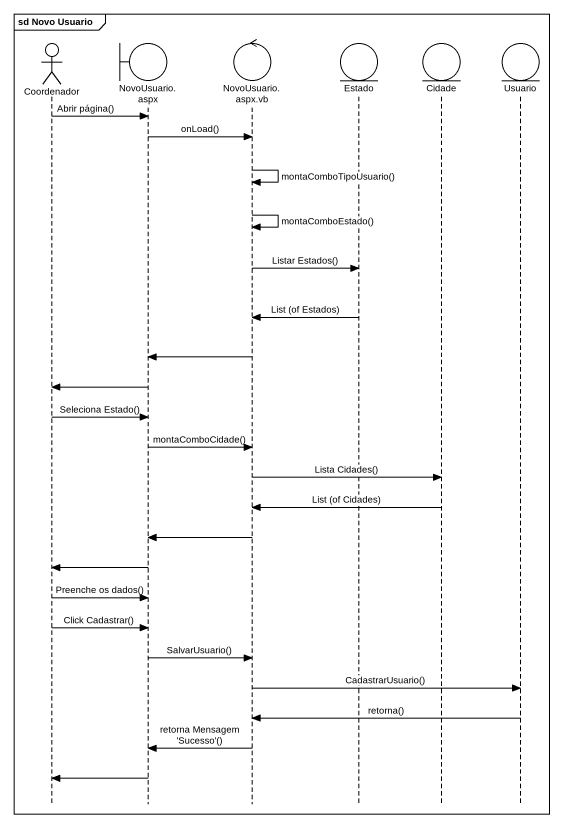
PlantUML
@startuml
mainframe sd Novo Usuario
hide footbox
actor Coordenador
boundary "NovoUsuario.aspx" as NovoUsuario_aspx
control "NovoUsuario.aspx.vb" as NovoUsuario_aspx_vb
entity Estado
entity Cidade
entity Usuario

Coordenador -> NovoUsuario_aspx : Abrir página()
NovoUsuario_aspx -> NovoUsuario_aspx_vb : onLoad()
NovoUsuario_aspx_vb -> NovoUsuario_aspx_vb : montaComboTipoUsuario()
NovoUsuario_aspx_vb -> NovoUsuario_aspx_vb : montaComboEstado()
NovoUsuario_aspx_vb -> Estado : Listar Estados()
Estado -> NovoUsuario_aspx_vb : List (of Estados)
NovoUsuario_aspx_vb -> NovoUsuario_aspx
NovoUsuario_aspx -> Coordenador
Coordenador -> NovoUsuario_aspx : Seleciona Estado()
NovoUsuario_aspx -> NovoUsuario_aspx_vb : montaComboCidade()
NovoUsuario_aspx_vb -> Cidade : Lista Cidades()
Cidade -> NovoUsuario_aspx_vb : List (of Cidades)
NovoUsuario_aspx_vb -> NovoUsuario_aspx
NovoUsuario_aspx -> Coordenador
Coordenador -> NovoUsuario_aspx : Preenche os dados()
Coordenador -> NovoUsuario_aspx : Click Cadastrar()
NovoUsuario_aspx -> NovoUsuario_aspx_vb : SalvarUsuario()
NovoUsuario_aspx_vb -> Usuario : CadastrarUsuario()
Usuario -> NovoUsuario_aspx_vb : retorna()
NovoUsuario_aspx_vb -> NovoUsuario_aspx : retorna Mensagem 'Sucesso'()
NovoUsuario_aspx -> Coordenador
@enduml
